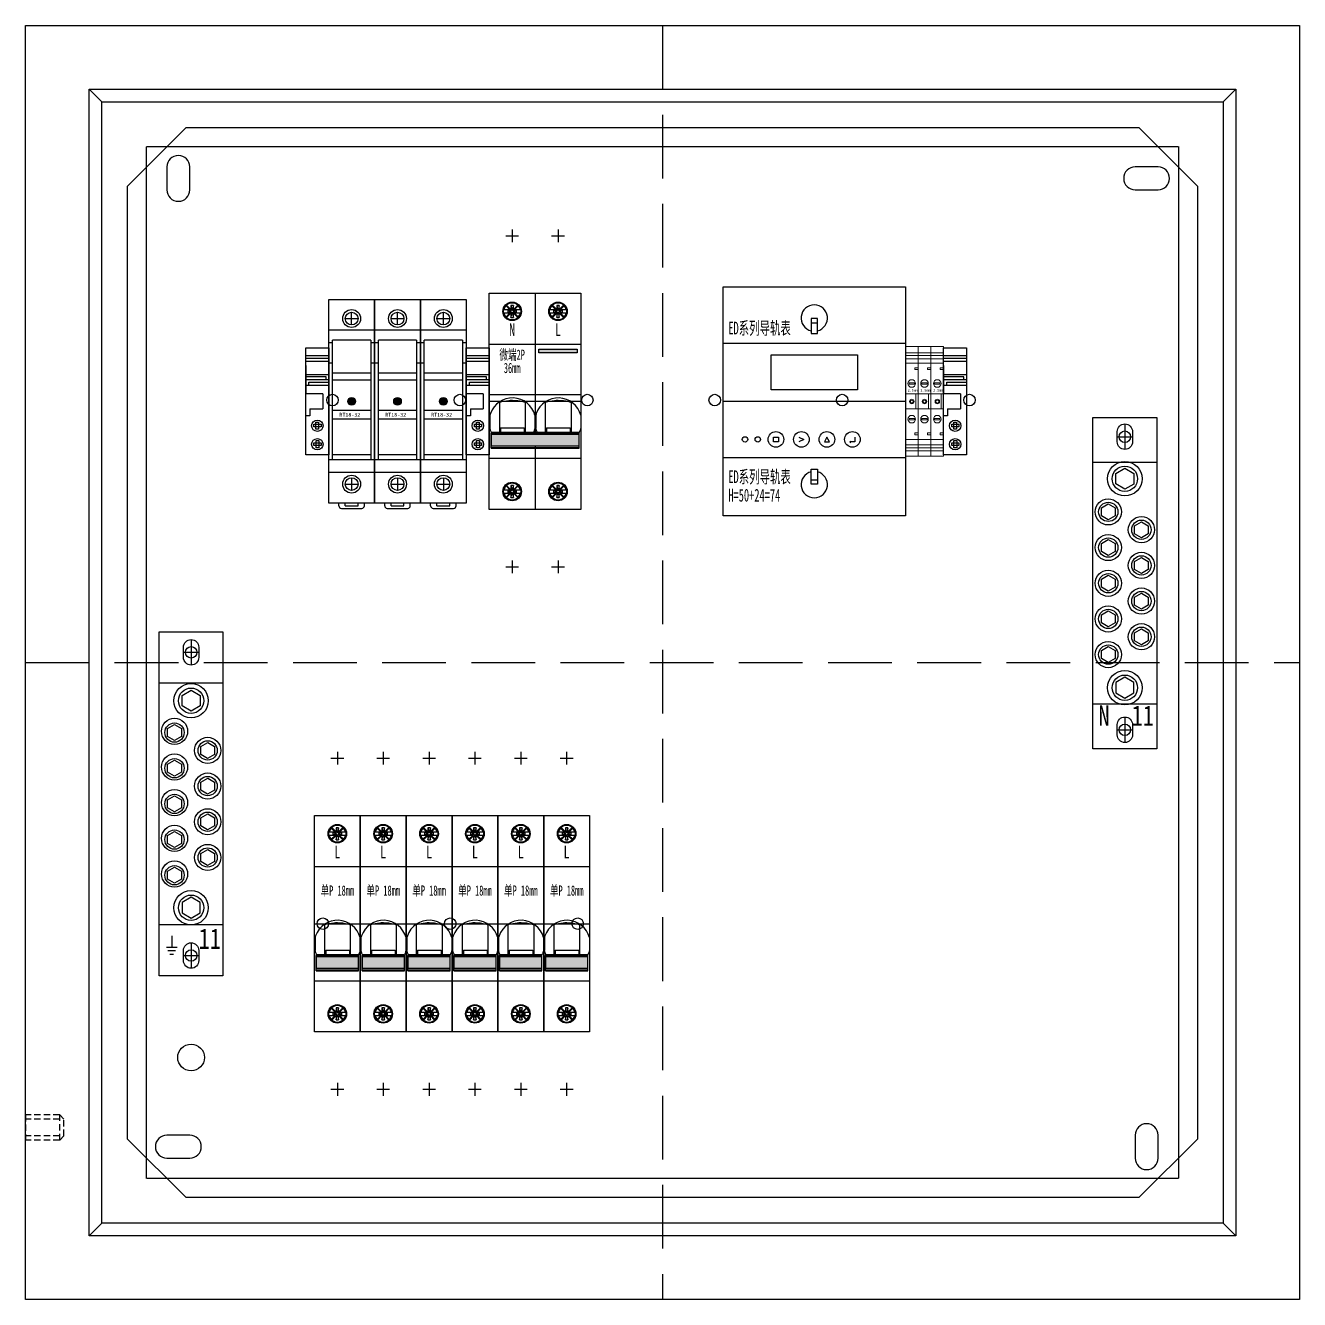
# Model space of a CAD drawing. Extents: x 1660965 to 1661465, y 413992 to 414492.
import ezdxf
from ezdxf.enums import TextEntityAlignment as Align

# ---------------------------------------------------------------- set-up
doc = ezdxf.new("R2010")
doc.units = 0
doc.header["$MEASUREMENT"] = 0
for name, pattern in [('DASH', [0.35, 0.25, -0.1]), ('HIDDEN', [0.375, 0.25, -0.125]), ('LYJS-XX', [0.35, 0.25, -0.1])]:
    doc.linetypes.add(name, pattern=pattern)
for name, color, linetype in [('LY-JS-BJ', 7, 'Continuous'), ('LY-JS-YQJ', 7, 'Continuous'), ('LY-SJ-YQJ', 7, 'Continuous'), ('布置图', 20, 'Continuous')]:
    doc.layers.add(name, color=color, linetype=linetype)
doc.layers.add('LY-二次控制图', color=7, linetype='Continuous', lineweight=18)
doc.styles.add('-宋体', font='', dxfattribs={"width": 0.65})
doc.styles.add('LY-SJ-元器件', font='', dxfattribs={"width": 0.6, "height": 4})
doc.styles.add('宋体', font='', dxfattribs={"width": 0.8, "height": 3.5})
doc.styles.get('-宋体').set_extended_font_data('NSimSun')
doc.styles.get('LY-SJ-元器件').set_extended_font_data('SimSun')
doc.styles.get('宋体').set_extended_font_data('SimSun')

# ---------------------------------------------------------------- blocks, each defined once
blk = doc.blocks.new('微端2P-36mm-2022.1')
at = {"layer": 'LY-SJ-YQJ'}
h = blk.add_hatch(color=3, dxfattribs=at)
h.dxf.hatch_style = 1
h.paths.add_polyline_path([(34.5, 19), (34.5, 20.5), (19.5, 20.5), (19.5, 19)])
h = blk.add_hatch(color=0, dxfattribs=at)
h.dxf.hatch_style = 1
h.paths.add_polyline_path([(0.7, -12.97), (0.7, -17.47), (35.3, -17.47), (35.3, -12.97)])
at = {"color": 0, "linetype": 'Continuous', "lineweight": 25}
for p, q in [((7.95, 35.91), (5.59, 35.91)), ((6.7, 37.82), (6.49, 37.61)), ((6.49, 37.61), (6.6, 37.5)), ((6.6, 37.5), (8.15, 35.95)), ((6.81, 37.71), (6.7, 37.82)), ((8.39, 36.13), (6.81, 37.71)), ((7.25, 35.91), (7.25, 34.71)), ((7.25, 35.91), (8, 35.46)), ((7.25, 34.71), (8, 35.16)), ((8, 35.46), (8, 35.16)), ((8.25, 35.46), (8, 35.46)), ((8, 35.16), (8.25, 35.16)), ((8.5, 37.66), (8.85, 36.31)), ((8.5, 37.66), (8.5, 36.46)), ((9.5, 37.66), (8.5, 37.66)), ((8.5, 36.46), (8.85, 35.96)), ((9.15, 36.31), (8.85, 36.31)), ((8.85, 36.31), (8.85, 35.96)), ((9.5, 37.66), (9.15, 36.31)), ((9.5, 36.46), (9.15, 35.96)), ((9.15, 35.96), (9.15, 36.31)), ((9.5, 36.46), (9.5, 37.66)), ((11.19, 37.71), (9.61, 36.13)), ((10, 35.46), (9.75, 35.46)), ((9.75, 35.16), (10, 35.16)), ((9.85, 35.95), (11.4, 37.5)), ((10.75, 35.91), (10, 35.46)), ((10, 35.16), (10, 35.46)), ((10.75, 34.71), (10, 35.16)), ((12.42, 35.91), (10.05, 35.91)), ((10.75, 34.71), (10.75, 35.91)), ((11.3, 37.82), (11.19, 37.71)), ((11.51, 37.61), (11.3, 37.82)), ((11.4, 37.5), (11.51, 37.61)), ((25.95, 35.91), (23.59, 35.91)), ((24.7, 37.82), (24.49, 37.61)), ((24.49, 37.61), (24.6, 37.5)), ((24.6, 37.5), (26.15, 35.95)), ((24.81, 37.71), (24.7, 37.82)), ((26.39, 36.13), (24.81, 37.71)), ((25.25, 35.91), (25.25, 34.71)), ((25.25, 35.91), (26, 35.46)), ((25.25, 34.71), (26, 35.16)), ((26, 35.46), (26, 35.16)), ((26.25, 35.46), (26, 35.46)), ((26, 35.16), (26.25, 35.16)), ((26.5, 37.66), (26.85, 36.31)), ((26.5, 37.66), (26.5, 36.46)), ((27.5, 37.66), (26.5, 37.66)), ((26.5, 36.46), (26.85, 35.96)), ((27.15, 36.31), (26.85, 36.31)), ((26.85, 36.31), (26.85, 35.96)), ((27.5, 37.66), (27.15, 36.31)), ((27.5, 36.46), (27.15, 35.96)), ((27.15, 35.96), (27.15, 36.31)), ((27.5, 36.46), (27.5, 37.66)), ((29.19, 37.71), (27.61, 36.13)), ((28, 35.46), (27.75, 35.46)), ((27.75, 35.16), (28, 35.16)), ((27.85, 35.95), (29.4, 37.5)), ((28.75, 35.91), (28, 35.46)), ((28, 35.16), (28, 35.46)), ((28.75, 34.71), (28, 35.16)), ((30.42, 35.91), (28.05, 35.91)), ((28.75, 34.71), (28.75, 35.91)), ((29.3, 37.82), (29.19, 37.71)), ((29.51, 37.61), (29.3, 37.82)), ((29.4, 37.5), (29.51, 37.61)), ((5.58, 34.71), (7.95, 34.71)), ((6.6, 33.12), (6.49, 33.01)), ((6.49, 33.01), (6.7, 32.8)), ((8.15, 34.67), (6.6, 33.12)), ((6.7, 32.8), (6.81, 32.91)), ((6.81, 32.91), (8.39, 34.49)), ((8.5, 34.16), (8.85, 34.65)), ((8.5, 32.96), (8.85, 34.31)), ((8.5, 34.16), (8.5, 32.96)), ((8.5, 32.96), (9.5, 32.96)), ((8.85, 34.65), (8.85, 34.31)), ((8.85, 34.31), (9.15, 34.31)), ((9, 31.81), (9, 32.06)), ((9.15, 34.31), (9.15, 34.66)), ((9.5, 34.16), (9.15, 34.66)), ((9.15, 34.31), (9.5, 32.96)), ((9.5, 32.96), (9.5, 34.16)), ((9.61, 34.49), (11.19, 32.91)), ((11.4, 33.12), (9.85, 34.67)), ((10.05, 34.71), (12.41, 34.71)), ((11.19, 32.91), (11.3, 32.8)), ((11.3, 32.8), (11.51, 33.01)), ((11.51, 33.01), (11.4, 33.12)), ((23.58, 34.71), (25.95, 34.71)), ((24.6, 33.12), (24.49, 33.01)), ((24.49, 33.01), (24.7, 32.8)), ((26.15, 34.67), (24.6, 33.12)), ((24.7, 32.8), (24.81, 32.91)), ((24.81, 32.91), (26.39, 34.49)), ((26.5, 34.16), (26.85, 34.65)), ((26.5, 32.96), (26.85, 34.31)), ((26.5, 34.16), (26.5, 32.96)), ((26.5, 32.96), (27.5, 32.96)), ((26.85, 34.65), (26.85, 34.31)), ((26.85, 34.31), (27.15, 34.31)), ((27, 31.81), (27, 32.06)), ((27.15, 34.31), (27.15, 34.66)), ((27.5, 34.16), (27.15, 34.66)), ((27.15, 34.31), (27.5, 32.96)), ((27.5, 32.96), (27.5, 34.16)), ((27.61, 34.49), (29.19, 32.91)), ((29.4, 33.12), (27.85, 34.67)), ((28.05, 34.71), (30.41, 34.71)), ((29.19, 32.91), (29.3, 32.8)), ((29.3, 32.8), (29.51, 33.01)), ((29.51, 33.01), (29.4, 33.12)), ((7.95, -34.8), (5.59, -34.8)), ((6.7, -32.89), (6.49, -33.1)), ((6.49, -33.1), (6.6, -33.21)), ((6.6, -33.21), (8.15, -34.76)), ((6.81, -33), (6.7, -32.89)), ((8.39, -34.58), (6.81, -33)), ((7.25, -34.8), (7.25, -36)), ((7.25, -34.8), (8, -35.25)), ((8.5, -33.05), (8.85, -34.4)), ((8.5, -33.05), (8.5, -34.25)), ((9.5, -33.05), (8.5, -33.05)), ((8.5, -34.25), (8.85, -34.75)), ((9.15, -34.4), (8.85, -34.4)), ((8.85, -34.4), (8.85, -34.75)), ((9.5, -33.05), (9.15, -34.4)), ((9.5, -34.25), (9.15, -34.75)), ((9.15, -34.75), (9.15, -34.4)), ((9.5, -34.25), (9.5, -33.05)), ((11.19, -33), (9.61, -34.58)), ((9.85, -34.76), (11.4, -33.21)), ((10.75, -34.8), (10, -35.25)), ((12.42, -34.8), (10.05, -34.8)), ((10.75, -36), (10.75, -34.8)), ((11.3, -32.89), (11.19, -33)), ((11.51, -33.1), (11.3, -32.89)), ((11.4, -33.21), (11.51, -33.1)), ((25.95, -34.8), (23.59, -34.8)), ((24.7, -32.89), (24.49, -33.1)), ((24.49, -33.1), (24.6, -33.21)), ((24.6, -33.21), (26.15, -34.76)), ((24.81, -33), (24.7, -32.89)), ((26.39, -34.58), (24.81, -33)), ((25.25, -34.8), (25.25, -36)), ((25.25, -34.8), (26, -35.25)), ((26.5, -33.05), (26.85, -34.4)), ((26.5, -33.05), (26.5, -34.25)), ((27.5, -33.05), (26.5, -33.05)), ((26.5, -34.25), (26.85, -34.75)), ((27.15, -34.4), (26.85, -34.4)), ((26.85, -34.4), (26.85, -34.75)), ((27.5, -33.05), (27.15, -34.4)), ((27.5, -34.25), (27.15, -34.75)), ((27.15, -34.75), (27.15, -34.4)), ((27.5, -34.25), (27.5, -33.05)), ((29.19, -33), (27.61, -34.58)), ((27.85, -34.76), (29.4, -33.21)), ((28.75, -34.8), (28, -35.25)), ((30.42, -34.8), (28.05, -34.8)), ((28.75, -36), (28.75, -34.8)), ((29.3, -32.89), (29.19, -33)), ((29.51, -33.1), (29.3, -32.89)), ((29.4, -33.21), (29.51, -33.1)), ((5.58, -36), (7.95, -36)), ((6.6, -37.59), (6.49, -37.7)), ((6.49, -37.7), (6.7, -37.91)), ((8.15, -36.04), (6.6, -37.59)), ((6.7, -37.91), (6.81, -37.8)), ((6.81, -37.8), (8.39, -36.22)), ((7.25, -36), (8, -35.55)), ((8, -35.25), (8, -35.55)), ((8.25, -35.25), (8, -35.25)), ((8, -35.55), (8.25, -35.55)), ((8.5, -36.55), (8.85, -36.05)), ((8.5, -37.75), (8.85, -36.4)), ((8.5, -36.55), (8.5, -37.75)), ((8.5, -37.75), (9.5, -37.75)), ((8.85, -36.05), (8.85, -36.4)), ((8.85, -36.4), (9.15, -36.4)), ((9, -38.9), (9, -38.65)), ((9.15, -36.4), (9.15, -36.05)), ((9.5, -36.55), (9.15, -36.05)), ((9.15, -36.4), (9.5, -37.75)), ((9.5, -37.75), (9.5, -36.55)), ((9.61, -36.22), (11.19, -37.8)), ((10, -35.25), (9.75, -35.25)), ((9.75, -35.55), (10, -35.55)), ((11.4, -37.59), (9.85, -36.04)), ((10, -35.55), (10, -35.25)), ((10.75, -36), (10, -35.55)), ((10.05, -36), (12.41, -36)), ((11.19, -37.8), (11.3, -37.91)), ((11.3, -37.91), (11.51, -37.7)), ((11.51, -37.7), (11.4, -37.59)), ((23.58, -36), (25.95, -36)), ((24.6, -37.59), (24.49, -37.7)), ((24.49, -37.7), (24.7, -37.91)), ((26.15, -36.04), (24.6, -37.59)), ((24.7, -37.91), (24.81, -37.8)), ((24.81, -37.8), (26.39, -36.22)), ((25.25, -36), (26, -35.55)), ((26, -35.25), (26, -35.55)), ((26.25, -35.25), (26, -35.25)), ((26, -35.55), (26.25, -35.55)), ((26.5, -36.55), (26.85, -36.05)), ((26.5, -37.75), (26.85, -36.4)), ((26.5, -36.55), (26.5, -37.75)), ((26.5, -37.75), (27.5, -37.75)), ((26.85, -36.05), (26.85, -36.4)), ((26.85, -36.4), (27.15, -36.4)), ((27, -38.9), (27, -38.65)), ((27.15, -36.4), (27.15, -36.05)), ((27.5, -36.55), (27.15, -36.05)), ((27.15, -36.4), (27.5, -37.75)), ((27.5, -37.75), (27.5, -36.55)), ((27.61, -36.22), (29.19, -37.8)), ((28, -35.25), (27.75, -35.25)), ((27.75, -35.55), (28, -35.55)), ((29.4, -37.59), (27.85, -36.04)), ((28, -35.55), (28, -35.25)), ((28.75, -36), (28, -35.55)), ((28.05, -36), (30.41, -36)), ((29.19, -37.8), (29.3, -37.91)), ((29.3, -37.91), (29.51, -37.7)), ((29.51, -37.7), (29.4, -37.59))]:
    blk.add_line(p, q, dxfattribs=at)
for points in [[(8.85, 35.96, -0.008657), (8.83, 35.88, -0.023793), (8.8, 35.81, -0.091571), (8.7, 35.65, -0.078411), (8.54, 35.53, -0.073505), (8.41, 35.48, -0.017685), (8.36, 35.47, -0.010456), (8.3, 35.46, -0.005778), (8.25, 35.46)], [(8.25, 35.16, -0.00869), (8.33, 35.15, -0.023887), (8.41, 35.14, -0.086312), (8.57, 35.07, -0.089889), (8.74, 34.92, -0.067544), (8.8, 34.81, -0.017754), (8.82, 34.76, -0.010496), (8.84, 34.71, -0.005799), (8.85, 34.65)], [(9.75, 35.46, -0.008656), (9.67, 35.47, -0.023792), (9.59, 35.48, -0.085963), (9.43, 35.54, -0.089526), (9.26, 35.69, -0.067272), (9.2, 35.81, -0.017683), (9.18, 35.86, -0.010455), (9.16, 35.91, -0.005777), (9.15, 35.96)], [(9.15, 34.66, -0.008657), (9.17, 34.74, -0.023793), (9.2, 34.81, -0.091571), (9.3, 34.96, -0.078412), (9.46, 35.09, -0.073501), (9.59, 35.14, -0.017684), (9.64, 35.15, -0.010456), (9.7, 35.15, -0.005777), (9.75, 35.16)], [(26.85, 35.96, -0.008657), (26.83, 35.88, -0.023793), (26.8, 35.81, -0.091571), (26.7, 35.65, -0.078411), (26.54, 35.53, -0.073505), (26.41, 35.48, -0.017685), (26.36, 35.47, -0.010456), (26.3, 35.46, -0.005778), (26.25, 35.46)], [(26.25, 35.16, -0.00869), (26.33, 35.15, -0.023887), (26.41, 35.14, -0.086312), (26.57, 35.07, -0.089889), (26.74, 34.92, -0.067544), (26.8, 34.81, -0.017754), (26.82, 34.76, -0.010496), (26.84, 34.71, -0.005799), (26.85, 34.65)], [(27.75, 35.46, -0.008656), (27.67, 35.47, -0.023792), (27.59, 35.48, -0.085963), (27.43, 35.54, -0.089526), (27.26, 35.69, -0.067272), (27.2, 35.81, -0.017683), (27.18, 35.86, -0.010455), (27.16, 35.91, -0.005777), (27.15, 35.96)], [(27.15, 34.66, -0.008657), (27.17, 34.74, -0.023793), (27.2, 34.81, -0.091571), (27.3, 34.96, -0.078412), (27.46, 35.09, -0.073501), (27.59, 35.14, -0.017684), (27.64, 35.15, -0.010456), (27.7, 35.15, -0.005777), (27.75, 35.16)], [(8.85, -34.75, -0.008657), (8.83, -34.83, -0.023793), (8.8, -34.9, -0.091571), (8.7, -35.05, -0.078411), (8.54, -35.18, -0.073505), (8.41, -35.23, -0.017685), (8.36, -35.24, -0.010456), (8.3, -35.24, -0.005778), (8.25, -35.25)], [(9.75, -35.25, -0.008656), (9.67, -35.24, -0.023792), (9.59, -35.23, -0.085963), (9.43, -35.16, -0.089526), (9.26, -35.01, -0.067272), (9.2, -34.9, -0.017683), (9.18, -34.85, -0.010455), (9.16, -34.8, -0.005777), (9.15, -34.75)], [(26.85, -34.75, -0.008657), (26.83, -34.83, -0.023793), (26.8, -34.9, -0.091571), (26.7, -35.05, -0.078411), (26.54, -35.18, -0.073505), (26.41, -35.23, -0.017685), (26.36, -35.24, -0.010456), (26.3, -35.24, -0.005778), (26.25, -35.25)], [(27.75, -35.25, -0.008656), (27.67, -35.24, -0.023792), (27.59, -35.23, -0.085963), (27.43, -35.16, -0.089526), (27.26, -35.01, -0.067272), (27.2, -34.9, -0.017683), (27.18, -34.85, -0.010455), (27.16, -34.8, -0.005777), (27.15, -34.75)], [(8.25, -35.55, -0.00869), (8.33, -35.56, -0.023887), (8.41, -35.57, -0.086312), (8.57, -35.63, -0.089889), (8.74, -35.79, -0.067544), (8.8, -35.9, -0.017754), (8.82, -35.95, -0.010496), (8.84, -36, -0.005799), (8.85, -36.05)], [(9.15, -36.05, -0.008657), (9.17, -35.97, -0.023793), (9.2, -35.9, -0.091571), (9.3, -35.74, -0.078412), (9.46, -35.62, -0.073501), (9.59, -35.57, -0.017684), (9.64, -35.56, -0.010456), (9.7, -35.55, -0.005777), (9.75, -35.55)], [(26.25, -35.55, -0.00869), (26.33, -35.56, -0.023887), (26.41, -35.57, -0.086312), (26.57, -35.63, -0.089889), (26.74, -35.79, -0.067544), (26.8, -35.9, -0.017754), (26.82, -35.95, -0.010496), (26.84, -36, -0.005799), (26.85, -36.05)], [(27.15, -36.05, -0.008657), (27.17, -35.97, -0.023793), (27.2, -35.9, -0.091571), (27.3, -35.74, -0.078412), (27.46, -35.62, -0.073501), (27.59, -35.57, -0.017684), (27.64, -35.56, -0.010456), (27.7, -35.55, -0.005777), (27.75, -35.55)]]:
    blk.add_lwpolyline(points, format="xyb", dxfattribs=at)
at = {"color": 0}
for centre, radius in [((9, 35.31), 3.64), ((9, 35.31), 3.39), ((27, 35.31), 3.64), ((27, 35.31), 3.39), ((9, -35.4), 3.64), ((9, -35.4), 3.39), ((27, -35.4), 3.64), ((27, -35.4), 3.39)]:
    blk.add_circle(centre, radius, dxfattribs=at)
at = {"color": 0, "linetype": 'Continuous', "lineweight": 25}
for centre in [(9, 35.31), (27, 35.31), (9, -35.4), (27, -35.4)]:
    blk.add_circle(centre, 3.5, dxfattribs=at)
for centre, radius, start, end in [((9, 35.31), 3.25, 137.6454, 169.3613), ((9, 35.31), 3.25, 47.6454, 132.3546), ((7.95, 36.46), 0.552, 270, 360), ((10.05, 36.46), 0.552, 180, 270), ((9, 35.31), 3.25, 10.6387, 42.3546), ((27, 35.31), 3.25, 137.6454, 169.3613), ((27, 35.31), 3.25, 47.6454, 132.3546), ((25.95, 36.46), 0.552, 270, 360), ((28.05, 36.46), 0.552, 180, 270), ((27, 35.31), 3.25, 10.6387, 42.3546), ((9, 35.31), 3.25, 190.6387, 222.3546), ((9, 35.31), 3.25, 227.6454, 312.3546), ((7.95, 34.16), 0.552, 0, 90), ((10.05, 34.16), 0.552, 90, 180), ((9, 35.31), 3.25, 317.6454, 349.3613), ((27, 35.31), 3.25, 190.6387, 222.3546), ((27, 35.31), 3.25, 227.6454, 312.3546), ((25.95, 34.16), 0.552, 0, 90), ((28.05, 34.16), 0.552, 90, 180), ((27, 35.31), 3.25, 317.6454, 349.3613), ((9, -35.4), 3.25, 137.6454, 169.3613), ((9, -35.4), 3.25, 47.6454, 132.3546), ((7.95, -34.25), 0.552, 270, 360), ((10.05, -34.25), 0.552, 180, 270), ((9, -35.4), 3.25, 10.6387, 42.3546), ((27, -35.4), 3.25, 137.6454, 169.3613), ((27, -35.4), 3.25, 47.6454, 132.3546), ((25.95, -34.25), 0.552, 270, 360), ((28.05, -34.25), 0.552, 180, 270), ((27, -35.4), 3.25, 10.6387, 42.3546), ((9, -35.4), 3.25, 190.6387, 222.3546), ((9, -35.4), 3.25, 227.6454, 312.3546), ((7.95, -36.55), 0.552, 0, 90), ((10.05, -36.55), 0.552, 90, 180), ((9, -35.4), 3.25, 317.6454, 349.3613), ((27, -35.4), 3.25, 190.6387, 222.3546), ((27, -35.4), 3.25, 227.6454, 312.3546), ((25.95, -36.55), 0.552, 0, 90), ((28.05, -36.55), 0.552, 90, 180), ((27, -35.4), 3.25, 317.6454, 349.3613)]:
    blk.add_arc(centre, radius, start, end, dxfattribs=at)
at = {"layer": 'LY-SJ-YQJ', "color": 1}
for p, q in [((9, 67.5), (9, 62.5)), ((27, 67.5), (27, 62.5)), ((6.5, 65), (11.5, 65)), ((24.5, 65), (29.5, 65)), ((0, 0), (36, 0)), ((6.5, -65), (11.5, -65)), ((9, -62.5), (9, -67.5)), ((24.5, -65), (29.5, -65)), ((27, -62.5), (27, -67.5))]:
    blk.add_line(p, q, dxfattribs=at)
at = {"layer": 'LY-SJ-YQJ', "color": 0}
for p, q in [((0, 42.5), (36, 42.5)), ((0, -42.5), (0, 42.5)), ((18, 42.5), (18, -12.22)), ((36, 42.5), (36, -42.5)), ((18, -17.47), (18, -42.5)), ((36, -22.5), (0, -22.5)), ((36, -42.5), (0, -42.5))]:
    blk.add_line(p, q, dxfattribs=at)
at = {"layer": 'LY-SJ-YQJ', "color": 7, "linetype": 'Continuous', "lineweight": 25}
for p, q in [((4.1, -12.22), (4.1, -0.35)), ((14.1, -0.35), (14.1, -12.22)), ((22.1, -12.22), (22.1, -0.35)), ((32.1, -0.35), (32.1, -12.22)), ((0.25, -5.47), (0.25, -10.49)), ((17.95, -5.47), (17.95, -10.49)), ((18.25, -5.47), (18.25, -10.49)), ((35.95, -5.47), (35.95, -10.49)), ((0.7, -12.22), (0.7, -12.44)), ((35.3, -12.22), (0.7, -12.22)), ((35.3, -12.44), (0.7, -12.44)), ((0.7, -18.44), (0.7, -12.44)), ((35.3, -12.97), (0.7, -12.97)), ((0.7, -12.97), (0.7, -17.47)), ((4.45, -10.38), (13.75, -10.38)), ((4.45, -10.38), (4.45, -12.22)), ((13.75, -10.38), (13.75, -12.22)), ((22.45, -10.38), (31.75, -10.38)), ((22.45, -10.38), (22.45, -12.22)), ((31.75, -10.38), (31.75, -12.22)), ((35.3, -12.44), (35.3, -12.22)), ((35.3, -18.44), (35.3, -12.44)), ((35.3, -17.47), (35.3, -12.97)), ((0.7, -17.47), (35.3, -17.47)), ((0.7, -18.13), (35.3, -18.13)), ((0.7, -18.44), (35.3, -18.44))]:
    blk.add_line(p, q, dxfattribs=at)
at = {"layer": 'LY-SJ-YQJ', "color": 0}
blk.add_lwpolyline([(0, 22.5), (36, 22.5)], dxfattribs=at)
blk.add_lwpolyline([(0, 22.5), (36, 22.5), (36, 2.5), (0, 2.5)], close=True, dxfattribs=at)
at = {"layer": 'LY-SJ-YQJ', "color": 3}
blk.add_lwpolyline([(19.5, 20.5), (34.5, 20.5), (34.5, 19), (19.5, 19)], close=True, dxfattribs=at)
at = {"layer": 'LY-SJ-YQJ', "color": 7, "linetype": 'Continuous', "lineweight": 25}
for points in [[(17.95, -5.47, 0.325898), (9.48, 1.36, 0.327549), (0.48, -4.75, 0.019903), (0.25, -5.47)], [(4.1, -0.35, -0.057791), (7.63, 0.35, -0.021426), (9.1, 0.42)], [(9.1, 0.42, -0.062866), (13.22, -0.09, -0.011925), (13.81, -0.26, -0.00278), (14.1, -0.35)], [(35.95, -5.47, 0.325898), (27.48, 1.36, 0.327549), (18.48, -4.75, 0.019903), (18.25, -5.47)], [(22.1, -0.35, -0.057791), (25.63, 0.35, -0.021426), (27.1, 0.42)], [(27.1, 0.42, -0.062866), (31.22, -0.09, -0.011925), (31.81, -0.26, -0.00278), (32.1, -0.35)], [(0.95, -12.22, -0.004985), (0.8, -11.97, -0.030991), (0.56, -11.44, -0.01067), (0.46, -11.16, -0.005787), (0.39, -10.94, -0.003458), (0.32, -10.72, -0.001919), (0.25, -10.49)], [(17.95, -10.49, -0.002854), (17.85, -10.83, -0.004585), (17.78, -11.05, -0.019111), (17.6, -11.55, -0.037551), (17.32, -12.12, -0.002555), (17.26, -12.22)], [(18.95, -12.22, -0.004985), (18.8, -11.97, -0.030991), (18.56, -11.44, -0.01067), (18.46, -11.16, -0.005787), (18.39, -10.94, -0.003458), (18.32, -10.72, -0.001919), (18.25, -10.49)], [(35.95, -10.49, -0.002854), (35.85, -10.83, -0.004585), (35.78, -11.05, -0.019111), (35.6, -11.55, -0.037551), (35.32, -12.12, -0.002555), (35.26, -12.22)]]:
    blk.add_lwpolyline(points, format="xyb", dxfattribs=at)
at = {"style": 'LY-SJ-元器件', "width": 0.7}
for s, p in [('N', (9, 28.16)), ('L', (27, 28.16))]:
    blk.add_text(s, height=5, dxfattribs=at).set_placement(p, align=Align.MIDDLE)
at = {"color": 1, "style": 'LY-SJ-元器件', "width": 0.6}
for s, p in [('微端2P', (9, 18.37)), ('36mm', (9, 13.08))]:
    blk.add_text(s, height=4, dxfattribs=at).set_placement(p, align=Align.MIDDLE)
blk = doc.blocks.new('A$C7F2E4CF4')
at = {"layer": 'LY-JS-YQJ', "color": 1, "linetype": 'DASH'}
for p, q in [((0, 5), (0, -5)), ((-3, 0), (3, 0))]:
    blk.add_line(p, q, dxfattribs=at)
at = {"layer": 'LY-JS-YQJ', "color": 0, "linetype": 'ByBlock'}
blk.add_lwpolyline([(0, 5), (0, 5, -0.414214), (3, 2), (3, -2, -0.414214), (0, -5), (0, -5, -0.414214), (-3, -2), (-3, 2, -0.414214)], format="xyb", close=True, dxfattribs=at)
blk = doc.blocks.new('11位零排2021')
at = {"layer": 'LY-JS-YQJ', "color": 2, "linetype": 'ByBlock'}
blk.add_lwpolyline([(25, 130), (25, 0), (0, 0), (0, 130)], close=True, dxfattribs=at)
for points in [[(0, 112.5), (25, 112.5)], [(25, 17.5), (0, 17.5)]]:
    blk.add_lwpolyline(points, dxfattribs=at)
at = {"layer": 'LY-JS-YQJ', "color": 3}
for points in [[(12.49, 101.91), (8.94, 103.97), (8.96, 108.07), (12.51, 110.1), (16.06, 108.04), (16.04, 103.94)], [(5.99, 89.88), (3.29, 91.45), (3.3, 94.57), (6.01, 96.12), (8.71, 94.55), (8.7, 91.43)], [(18.99, 82.88), (16.29, 84.45), (16.3, 87.57), (19.01, 89.12), (21.71, 87.55), (21.7, 84.43)], [(5.99, 75.88), (3.29, 77.45), (3.3, 80.57), (6.01, 82.12), (8.71, 80.55), (8.7, 77.43)], [(18.99, 68.88), (16.29, 70.45), (16.3, 73.57), (19.01, 75.12), (21.71, 73.55), (21.7, 70.43)], [(5.99, 61.88), (3.29, 63.45), (3.3, 66.57), (6.01, 68.12), (8.71, 66.55), (8.7, 63.43)], [(18.99, 54.88), (16.29, 56.45), (16.3, 59.57), (19.01, 61.12), (21.71, 59.55), (21.7, 56.43)], [(5.99, 47.88), (3.29, 49.45), (3.3, 52.57), (6.01, 54.12), (8.71, 52.55), (8.7, 49.43)], [(18.99, 40.88), (16.29, 42.45), (16.3, 45.57), (19.01, 47.12), (21.71, 45.55), (21.7, 42.43)], [(5.99, 33.88), (3.29, 35.45), (3.3, 38.57), (6.01, 40.12), (8.71, 38.55), (8.7, 35.43)], [(12.49, 28.09), (8.94, 26.03), (8.96, 21.93), (12.51, 19.9), (16.06, 21.96), (16.04, 26.06)]]:
    blk.add_lwpolyline(points, close=True, dxfattribs=at)
for centre, radius in [((12.5, 106.01), 6.76), ((12.5, 106.01), 4.97), ((6, 93), 5.14), ((6, 93), 3.78), ((19, 86), 5.14), ((19, 86), 3.78), ((6, 79), 5.14), ((6, 79), 3.78), ((19, 72), 5.14), ((19, 72), 3.78), ((6, 65), 5.14), ((6, 65), 3.78), ((19, 58), 5.14), ((19, 58), 3.78), ((6, 51), 5.14), ((6, 51), 3.78), ((19, 44), 5.14), ((19, 44), 3.78), ((6, 37), 5.14), ((6, 37), 3.78), ((12.5, 23.99), 4.97)]:
    blk.add_circle(centre, radius, dxfattribs=at)
at = {"layer": 'LY-JS-YQJ'}
blk.add_circle((12.5, 23.99), 6.76, dxfattribs=at)
at = {"layer": 'LY-JS-YQJ', "color": 0}
for p in [(12.5, 122.5), (12.5, 7.5)]:
    blk.add_blockref('A$C7F2E4CF4', p, dxfattribs=at)
at = {"layer": 'LY-JS-YQJ', "color": 1, "style": '-宋体', "width": 0.8}
blk.add_text('N', height=8, dxfattribs=at).set_placement((2.16, 9.05))
at = {"layer": 'LY-JS-YQJ', "color": 4, "style": '-宋体', "width": 0.8}
blk.add_text('11', height=8, dxfattribs=at).set_placement((15.18, 9.05))
blk = doc.blocks.new('11位地排2021')
at = {"layer": 'LY-JS-YQJ', "color": 1, "linetype": 'ByBlock'}
for p, q in [((4.95, 15.76), (4.95, 11.28)), ((2.87, 11.28), (7.03, 11.28)), ((3.41, 9.93), (6.43, 9.93)), ((4.14, 8.58), (5.65, 8.58))]:
    blk.add_line(p, q, dxfattribs=at)
at = {"layer": 'LY-JS-YQJ', "color": 2, "linetype": 'ByBlock'}
blk.add_lwpolyline([(25, 135), (25, 0), (0, 0), (0, 135)], close=True, dxfattribs=at)
for points in [[(0, 115), (25, 115)], [(25, 20), (0, 20)]]:
    blk.add_lwpolyline(points, dxfattribs=at)
at = {"layer": 'LY-JS-YQJ', "color": 3}
for points in [[(12.49, 103.91), (8.94, 105.97), (8.96, 110.07), (12.51, 112.1), (16.06, 110.04), (16.04, 105.94)], [(5.99, 92.38), (3.29, 93.95), (3.3, 97.07), (6.01, 98.62), (8.71, 97.05), (8.7, 93.93)], [(18.99, 85.38), (16.29, 86.95), (16.3, 90.07), (19.01, 91.62), (21.71, 90.05), (21.7, 86.93)], [(5.99, 78.38), (3.29, 79.95), (3.3, 83.07), (6.01, 84.62), (8.71, 83.05), (8.7, 79.93)], [(18.99, 71.38), (16.29, 72.95), (16.3, 76.07), (19.01, 77.62), (21.71, 76.05), (21.7, 72.93)], [(5.99, 64.38), (3.29, 65.95), (3.3, 69.07), (6.01, 70.62), (8.71, 69.05), (8.7, 65.93)], [(18.99, 57.38), (16.29, 58.95), (16.3, 62.07), (19.01, 63.62), (21.71, 62.05), (21.7, 58.93)], [(5.99, 50.38), (3.29, 51.95), (3.3, 55.07), (6.01, 56.62), (8.71, 55.05), (8.7, 51.93)], [(18.99, 43.38), (16.29, 44.95), (16.3, 48.07), (19.01, 49.62), (21.71, 48.05), (21.7, 44.93)], [(5.99, 36.38), (3.29, 37.95), (3.3, 41.07), (6.01, 42.62), (8.71, 41.05), (8.7, 37.93)], [(12.49, 30.86), (8.94, 28.8), (8.96, 24.7), (12.51, 22.66), (16.06, 24.72), (16.04, 28.82)]]:
    blk.add_lwpolyline(points, close=True, dxfattribs=at)
for centre, radius in [((12.5, 108.01), 6.76), ((12.5, 108.01), 4.97), ((6, 96), 5.14), ((6, 95.5), 3.78), ((19, 88.5), 5.14), ((19, 88.5), 3.78), ((6, 82), 5.14), ((6, 81.5), 3.78), ((19, 74.5), 5.14), ((19, 74.5), 3.78), ((6, 68), 5.14), ((6, 67.5), 3.78), ((19, 60.5), 5.14), ((19, 60.5), 3.78), ((6, 54), 5.14), ((6, 53.5), 3.78), ((19, 46.5), 5.14), ((19, 46.5), 3.78), ((6, 40), 5.14), ((6, 39.5), 3.78), ((12.5, 26.76), 6.76), ((12.5, 26.76), 4.97)]:
    blk.add_circle(centre, radius, dxfattribs=at)
at = {"layer": 'LY-JS-YQJ', "color": 0}
for p in [(12.5, 127), (12.5, 8)]:
    blk.add_blockref('A$C7F2E4CF4', p, dxfattribs=at)
at = {"layer": 'LY-JS-YQJ', "color": 4, "style": '-宋体', "width": 0.8}
blk.add_text('11', height=8, dxfattribs=at).set_placement((15.47, 10.63))
blk = doc.blocks.new('微端1P-18mm-2022.1')
h = blk.add_hatch(color=0)
h.dxf.hatch_style = 1
h.paths.add_polyline_path([(17.3, -17.47), (17.3, -12.97), (0.7, -12.97), (0.7, -17.47)])
at = {"color": 1}
for p, q in [((9, 67.5), (9, 62.5)), ((6.5, 65), (11.5, 65)), ((0, 0), (18, 0)), ((6.5, -65), (11.5, -65)), ((9, -62.5), (9, -67.5))]:
    blk.add_line(p, q, dxfattribs=at)
at = {"color": 0}
for p, q in [((0, -42.5), (0, 42.5)), ((0, 42.5), (18, 42.5)), ((18, 42.5), (18, -42.5)), ((0, 22.5), (18, 22.5)), ((18, -22.5), (0, -22.5)), ((18, -42.5), (0, -42.5))]:
    blk.add_line(p, q, dxfattribs=at)
at = {"color": 0, "linetype": 'Continuous', "lineweight": 25}
for p, q in [((7.95, 35.91), (5.59, 35.91)), ((6.7, 37.82), (6.49, 37.61)), ((6.49, 37.61), (6.6, 37.5)), ((6.6, 37.5), (8.15, 35.95)), ((6.81, 37.71), (6.7, 37.82)), ((8.39, 36.13), (6.81, 37.71)), ((7.25, 35.91), (7.25, 34.71)), ((7.25, 35.91), (8, 35.46)), ((7.25, 34.71), (8, 35.16)), ((8, 35.46), (8, 35.16)), ((8.25, 35.46), (8, 35.46)), ((8, 35.16), (8.25, 35.16)), ((8.5, 37.66), (8.85, 36.31)), ((8.5, 37.66), (8.5, 36.46)), ((9.5, 37.66), (8.5, 37.66)), ((8.5, 36.46), (8.85, 35.96)), ((9.15, 36.31), (8.85, 36.31)), ((8.85, 36.31), (8.85, 35.96)), ((9.5, 37.66), (9.15, 36.31)), ((9.5, 36.46), (9.15, 35.96)), ((9.15, 35.96), (9.15, 36.31)), ((9.5, 36.46), (9.5, 37.66)), ((11.19, 37.71), (9.61, 36.13)), ((10, 35.46), (9.75, 35.46)), ((9.75, 35.16), (10, 35.16)), ((9.85, 35.95), (11.4, 37.5)), ((10.75, 35.91), (10, 35.46)), ((10, 35.16), (10, 35.46)), ((10.75, 34.71), (10, 35.16)), ((12.42, 35.91), (10.05, 35.91)), ((10.75, 34.71), (10.75, 35.91)), ((11.3, 37.82), (11.19, 37.71)), ((11.51, 37.61), (11.3, 37.82)), ((11.4, 37.5), (11.51, 37.61)), ((5.58, 34.71), (7.95, 34.71)), ((6.6, 33.12), (6.49, 33.01)), ((6.49, 33.01), (6.7, 32.8)), ((8.15, 34.67), (6.6, 33.12)), ((6.7, 32.8), (6.81, 32.91)), ((6.81, 32.91), (8.39, 34.49)), ((8.5, 34.16), (8.85, 34.65)), ((8.5, 32.96), (8.85, 34.31)), ((8.5, 34.16), (8.5, 32.96)), ((8.5, 32.96), (9.5, 32.96)), ((8.85, 34.65), (8.85, 34.31)), ((8.85, 34.31), (9.15, 34.31)), ((9, 31.81), (9, 32.06)), ((9.15, 34.31), (9.15, 34.66)), ((9.5, 34.16), (9.15, 34.66)), ((9.15, 34.31), (9.5, 32.96)), ((9.5, 32.96), (9.5, 34.16)), ((9.61, 34.49), (11.19, 32.91)), ((11.4, 33.12), (9.85, 34.67)), ((10.05, 34.71), (12.41, 34.71)), ((11.19, 32.91), (11.3, 32.8)), ((11.3, 32.8), (11.51, 33.01)), ((11.51, 33.01), (11.4, 33.12)), ((4.1, -12.22), (4.1, -0.35)), ((14.1, -0.35), (14.1, -12.22)), ((0.25, -5.47), (0.25, -10.49)), ((17.95, -5.47), (17.95, -10.49)), ((0.7, -12.22), (0.7, -12.44)), ((17.3, -12.22), (0.7, -12.22)), ((17.3, -12.44), (0.7, -12.44)), ((0.7, -18.44), (0.7, -12.44)), ((17.3, -12.97), (0.7, -12.97)), ((0.7, -12.97), (0.7, -17.47)), ((4.45, -10.38), (13.75, -10.38)), ((4.45, -10.38), (4.45, -12.22)), ((13.75, -10.38), (13.75, -12.22)), ((17.3, -12.44), (17.3, -12.22)), ((17.3, -18.44), (17.3, -12.44)), ((17.3, -17.47), (17.3, -12.97)), ((0.7, -17.47), (17.3, -17.47)), ((0.7, -18.13), (17.3, -18.13)), ((0.7, -18.44), (17.3, -18.44)), ((7.95, -34.8), (5.59, -34.8)), ((6.7, -32.89), (6.49, -33.1)), ((6.49, -33.1), (6.6, -33.21)), ((6.6, -33.21), (8.15, -34.76)), ((6.81, -33), (6.7, -32.89)), ((8.39, -34.58), (6.81, -33)), ((7.25, -34.8), (7.25, -36)), ((7.25, -34.8), (8, -35.25)), ((8.5, -33.05), (8.85, -34.4)), ((8.5, -33.05), (8.5, -34.25)), ((9.5, -33.05), (8.5, -33.05)), ((8.5, -34.25), (8.85, -34.75)), ((9.15, -34.4), (8.85, -34.4)), ((8.85, -34.4), (8.85, -34.75)), ((9.5, -33.05), (9.15, -34.4)), ((9.5, -34.25), (9.15, -34.75)), ((9.15, -34.75), (9.15, -34.4)), ((9.5, -34.25), (9.5, -33.05)), ((11.19, -33), (9.61, -34.58)), ((9.85, -34.76), (11.4, -33.21)), ((10.75, -34.8), (10, -35.25)), ((12.42, -34.8), (10.05, -34.8)), ((10.75, -36), (10.75, -34.8)), ((11.3, -32.89), (11.19, -33)), ((11.51, -33.1), (11.3, -32.89)), ((11.4, -33.21), (11.51, -33.1)), ((5.58, -36), (7.95, -36)), ((6.6, -37.59), (6.49, -37.7)), ((6.49, -37.7), (6.7, -37.91)), ((8.15, -36.04), (6.6, -37.59)), ((6.7, -37.91), (6.81, -37.8)), ((6.81, -37.8), (8.39, -36.22)), ((7.25, -36), (8, -35.55)), ((8, -35.25), (8, -35.55)), ((8.25, -35.25), (8, -35.25)), ((8, -35.55), (8.25, -35.55)), ((8.5, -36.55), (8.85, -36.05)), ((8.5, -37.75), (8.85, -36.4)), ((8.5, -36.55), (8.5, -37.75)), ((8.5, -37.75), (9.5, -37.75)), ((8.85, -36.05), (8.85, -36.4)), ((8.85, -36.4), (9.15, -36.4)), ((9, -38.9), (9, -38.65)), ((9.15, -36.4), (9.15, -36.05)), ((9.5, -36.55), (9.15, -36.05)), ((9.15, -36.4), (9.5, -37.75)), ((9.5, -37.75), (9.5, -36.55)), ((9.61, -36.22), (11.19, -37.8)), ((10, -35.25), (9.75, -35.25)), ((9.75, -35.55), (10, -35.55)), ((11.4, -37.59), (9.85, -36.04)), ((10, -35.55), (10, -35.25)), ((10.75, -36), (10, -35.55)), ((10.05, -36), (12.41, -36)), ((11.19, -37.8), (11.3, -37.91)), ((11.3, -37.91), (11.51, -37.7)), ((11.51, -37.7), (11.4, -37.59))]:
    blk.add_line(p, q, dxfattribs=at)
for points in [[(8.85, 35.96, -0.008657), (8.83, 35.88, -0.023793), (8.8, 35.81, -0.091571), (8.7, 35.65, -0.078411), (8.54, 35.53, -0.073505), (8.41, 35.48, -0.017685), (8.36, 35.47, -0.010456), (8.3, 35.46, -0.005778), (8.25, 35.46)], [(8.25, 35.16, -0.00869), (8.33, 35.15, -0.023887), (8.41, 35.14, -0.086312), (8.57, 35.07, -0.089889), (8.74, 34.92, -0.067544), (8.8, 34.81, -0.017754), (8.82, 34.76, -0.010496), (8.84, 34.71, -0.005799), (8.85, 34.65)], [(9.75, 35.46, -0.008656), (9.67, 35.47, -0.023792), (9.59, 35.48, -0.085963), (9.43, 35.54, -0.089526), (9.26, 35.69, -0.067272), (9.2, 35.81, -0.017683), (9.18, 35.86, -0.010455), (9.16, 35.91, -0.005777), (9.15, 35.96)], [(9.15, 34.66, -0.008657), (9.17, 34.74, -0.023793), (9.2, 34.81, -0.091571), (9.3, 34.96, -0.078412), (9.46, 35.09, -0.073501), (9.59, 35.14, -0.017684), (9.64, 35.15, -0.010456), (9.7, 35.15, -0.005777), (9.75, 35.16)], [(17.95, -5.47, 0.325898), (9.48, 1.36, 0.327549), (0.48, -4.75, 0.019903), (0.25, -5.47)], [(4.1, -0.35, -0.057791), (7.63, 0.35, -0.021426), (9.1, 0.42)], [(9.1, 0.42, -0.062866), (13.22, -0.09, -0.011925), (13.81, -0.26, -0.00278), (14.1, -0.35)], [(0.95, -12.22, -0.004985), (0.8, -11.97, -0.030991), (0.56, -11.44, -0.01067), (0.46, -11.16, -0.005787), (0.39, -10.94, -0.003458), (0.32, -10.72, -0.001919), (0.25, -10.49)], [(17.95, -10.49, -0.002854), (17.85, -10.83, -0.004585), (17.78, -11.05, -0.019111), (17.6, -11.55, -0.037551), (17.32, -12.12, -0.002555), (17.26, -12.22)], [(8.85, -34.75, -0.008657), (8.83, -34.83, -0.023793), (8.8, -34.9, -0.091571), (8.7, -35.05, -0.078411), (8.54, -35.18, -0.073505), (8.41, -35.23, -0.017685), (8.36, -35.24, -0.010456), (8.3, -35.24, -0.005778), (8.25, -35.25)], [(9.75, -35.25, -0.008656), (9.67, -35.24, -0.023792), (9.59, -35.23, -0.085963), (9.43, -35.16, -0.089526), (9.26, -35.01, -0.067272), (9.2, -34.9, -0.017683), (9.18, -34.85, -0.010455), (9.16, -34.8, -0.005777), (9.15, -34.75)], [(8.25, -35.55, -0.00869), (8.33, -35.56, -0.023887), (8.41, -35.57, -0.086312), (8.57, -35.63, -0.089889), (8.74, -35.79, -0.067544), (8.8, -35.9, -0.017754), (8.82, -35.95, -0.010496), (8.84, -36, -0.005799), (8.85, -36.05)], [(9.15, -36.05, -0.008657), (9.17, -35.97, -0.023793), (9.2, -35.9, -0.091571), (9.3, -35.74, -0.078412), (9.46, -35.62, -0.073501), (9.59, -35.57, -0.017684), (9.64, -35.56, -0.010456), (9.7, -35.55, -0.005777), (9.75, -35.55)]]:
    blk.add_lwpolyline(points, format="xyb", dxfattribs=at)
at = {"color": 0}
for centre, radius in [((9, 35.31), 3.64), ((9, 35.31), 3.39), ((9, -35.4), 3.64), ((9, -35.4), 3.39)]:
    blk.add_circle(centre, radius, dxfattribs=at)
at = {"color": 0, "linetype": 'Continuous', "lineweight": 25}
for centre in [(9, 35.31), (9, -35.4)]:
    blk.add_circle(centre, 3.5, dxfattribs=at)
for centre, radius, start, end in [((9, 35.31), 3.25, 137.6454, 169.3613), ((9, 35.31), 3.25, 47.6454, 132.3546), ((7.95, 36.46), 0.552, 270, 360), ((10.05, 36.46), 0.552, 180, 270), ((9, 35.31), 3.25, 10.6387, 42.3546), ((9, 35.31), 3.25, 190.6387, 222.3546), ((9, 35.31), 3.25, 227.6454, 312.3546), ((7.95, 34.16), 0.552, 0, 90), ((10.05, 34.16), 0.552, 90, 180), ((9, 35.31), 3.25, 317.6454, 349.3613), ((9, -35.4), 3.25, 137.6454, 169.3613), ((9, -35.4), 3.25, 47.6454, 132.3546), ((7.95, -34.25), 0.552, 270, 360), ((10.05, -34.25), 0.552, 180, 270), ((9, -35.4), 3.25, 10.6387, 42.3546), ((9, -35.4), 3.25, 190.6387, 222.3546), ((9, -35.4), 3.25, 227.6454, 312.3546), ((7.95, -36.55), 0.552, 0, 90), ((10.05, -36.55), 0.552, 90, 180), ((9, -35.4), 3.25, 317.6454, 349.3613)]:
    blk.add_arc(centre, radius, start, end, dxfattribs=at)
at = {"color": 0, "style": 'LY-SJ-元器件', "width": 0.7}
blk.add_text('L', height=5, dxfattribs=at).set_placement((9, 28.16), align=Align.MIDDLE)
at = {"color": 1, "style": 'LY-SJ-元器件', "width": 0.6}
blk.add_text('单P 18mm', height=4, dxfattribs=at).set_placement((9, 13.08), align=Align.MIDDLE)
blk = doc.blocks.new('RT18保险 正视图')
at = {"layer": 'LY-JS-YQJ'}
blk.add_hatch(color=1, dxfattribs=at).paths.add_polyline_path([(1.5, -40, 1), (-1.5, -40, 1)])
for p, q in [((-9, -80), (-9, 0)), ((-9, 0), (9, 0)), ((9, 0), (9, -80)), ((-2.5, -7.51), (2.5, -7.51)), ((0, -10.01), (0, -5.01)), ((9, -12.01), (-9, -12.01)), ((-7.5, -17), (-9, -17)), ((7.5, -16), (-7.5, -16)), ((-7.5, -63), (-7.5, -16)), ((7.5, -16), (7.5, -63)), ((9, -17), (7.5, -17)), ((-7.5, -25), (-9, -25)), ((9, -25), (7.5, -25)), ((7.5, -29), (-7.5, -29)), ((7.5, -31.75), (-7.5, -31.75)), ((-7.5, -43.5), (7.5, -43.5)), ((-7.5, -46.9), (7.5, -46.9)), ((9, -63), (-9, -63)), ((7.5, -61), (-7.5, -61)), ((9, -67.99), (-9, -67.99)), ((0, -69.99), (0, -74.99)), ((-2.5, -72.49), (2.5, -72.49)), ((9, -80), (-9, -80)), ((-5, -81), (-5, -80)), ((-2.5, -81), (-2.5, -80)), ((2.5, -81), (2.5, -80)), ((5, -81), (5, -80)), ((-4, -82), (4, -82)), ((-2.5, -81), (2.5, -81))]:
    blk.add_line(p, q, dxfattribs=at)
for centre, radius in [((0, -7.51), 3.5), ((0, -7.51), 2.5), ((0, -72.49), 3.5), ((0, -72.49), 2.5)]:
    blk.add_circle(centre, radius, dxfattribs=at)
at = {"layer": 'LY-JS-YQJ', "color": 1}
blk.add_circle((0, -40), 1.5, dxfattribs=at)
at = {"layer": 'LY-JS-YQJ'}
for centre, start, end in [((-4, -81), 180, 270), ((4, -81), 270, 0)]:
    blk.add_arc(centre, 1, start, end, dxfattribs=at)
at = {"layer": 'LY-JS-YQJ', "insert": (-4.8, -44.5), "char_height": 1.5, "width": 12.3, "attachment_point": 1}
blk.add_mtext('RT18-32', dxfattribs=at)
blk = doc.blocks.new('RT18-32X-6A')
at = {"layer": 'LY-JS-YQJ'}
blk.add_blockref('RT18保险 正视图', (9, 80), dxfattribs=at)
blk = doc.blocks.new('端子堵头')
at = {"layer": 'LY-JS-YQJ'}
for p, q in [((0, 39.03), (9, 39.03)), ((0, 37.96), (9, 37.96)), ((0, 36.73), (9, 36.73)), ((0, 35), (0, 24)), ((0, 31.48), (9, 31.48)), ((7.97, 30.59), (0, 30.59)), ((7.97, 29.53), (7.97, 30.59)), ((9, 35), (9, 24)), ((9, 34.58), (9, 33.47)), ((0, 29.53), (9, 29.53)), ((0, 27.32), (9, 27.32)), ((1.25, 27.32), (1.25, 28.56)), ((1.25, 28.56), (9, 28.56)), ((6.66, 24), (0, 24)), ((6.66, 24), (6.66, 18)), ((1.59, 15.27), (0, 15.27)), ((1.59, 18), (1.59, 15.27)), ((1.59, 18), (6.66, 18))]:
    blk.add_line(p, q, dxfattribs=at)
for points in [[(0, 42), (9, 42), (9, 0), (0, 0)], [(3.2, 12.05), (6.01, 12.05), (6.01, 10.99), (3.2, 10.99)], [(5.06, 12.84), (5.06, 10.03), (3.99, 10.03), (3.99, 12.84)], [(5.13, 5.6), (5.13, 2.79), (4.06, 2.79), (4.06, 5.6)], [(3.2, 4.76), (6.01, 4.76), (6.01, 3.69), (3.2, 3.69)]]:
    blk.add_lwpolyline(points, close=True, dxfattribs=at)
for centre in [(4.54, 11.43), (4.54, 4.14)]:
    blk.add_circle(centre, 2.23, dxfattribs=at)
blk = doc.blocks.new('A$C90d01b57')
at = {"layer": 'LY-二次控制图', "lineweight": -3}
for name, p in [('RT18-32X-6A', (-54, -80)), ('RT18-32X-6A', (-36, -80)), ('RT18-32X-6A', (-18, -80)), ('端子堵头', (-63, -61)), ('端子堵头', (0, -61))]:
    blk.add_blockref(name, p, dxfattribs=at)
blk = doc.blocks.new('A$C03D07FCC')
for p, q in [((0, 19.03), (5, 19.03)), ((0, 17.96), (5, 17.96)), ((0, 16.73), (5, 16.73)), ((5, 19.03), (10, 19.03)), ((5, 17.96), (10, 17.96)), ((5, 16.73), (10, 16.73)), ((5, 13.21), (3.66, 13.21)), ((3.66, 13.21), (3.66, 12.43)), ((3.66, 12.43), (5, 12.43)), ((5, 12.43), (5, 11.32)), ((10, 13.21), (8.66, 13.21)), ((8.66, 13.21), (8.66, 12.43)), ((8.66, 12.43), (10, 12.43)), ((0, 3), (5, 3)), ((4.07, 3), (4.07, -3)), ((5, 3), (10, 3)), ((9.07, 3), (9.07, -3)), ((0, -3), (5, -3)), ((5, -3), (10, -3)), ((5, -12.33), (3.66, -12.33)), ((3.66, -12.33), (3.66, -13.11)), ((3.66, -13.11), (5, -13.11)), ((10, -12.33), (8.66, -12.33)), ((8.66, -12.33), (8.66, -13.11)), ((8.66, -13.11), (10, -13.11)), ((0, -17.12), (5, -17.12)), ((0, -18.19), (5, -18.19)), ((0, -19.42), (5, -19.42)), ((5, -17.12), (10, -17.12)), ((5, -18.19), (10, -18.19)), ((5, -19.42), (10, -19.42))]:
    blk.add_line(p, q)
at = {"color": 2}
for p, q in [((10, 19.03), (15, 19.03)), ((10, 17.96), (15, 17.96)), ((10, 16.73), (15, 16.73)), ((10, 12.43), (10, 11.32)), ((15, 13.21), (13.66, 13.21)), ((13.66, 13.21), (13.66, 12.43)), ((13.66, 12.43), (15, 12.43)), ((15, 12.43), (15, 11.32)), ((10, 3), (15, 3)), ((14.07, 3), (14.07, -3)), ((10, -3), (15, -3)), ((15, -12.33), (13.66, -12.33)), ((13.66, -12.33), (13.66, -13.11)), ((13.66, -13.11), (15, -13.11)), ((10, -17.12), (15, -17.12)), ((10, -18.19), (15, -18.19)), ((10, -19.42), (15, -19.42))]:
    blk.add_line(p, q, dxfattribs=at)
for points in [[(0, 21.5), (5, 21.5), (5, -21.5), (0, -21.5)], [(5, 21.5), (10, 21.5), (10, -21.5), (5, -21.5)], [(0, 15), (5, 15), (5, -15), (0, -15)], [(5, 15), (10, 15), (10, -15), (5, -15)], [(1.47, 7.3), (3.53, 7.3), (3.53, 6.79), (1.47, 6.79)], [(6.47, 7.3), (8.53, 7.3), (8.53, 6.79), (6.47, 6.79)], [(1.47, -6.71), (3.53, -6.71), (3.53, -7.23), (1.47, -7.23)], [(6.47, -6.71), (8.53, -6.71), (8.53, -7.23), (6.47, -7.23)]]:
    blk.add_lwpolyline(points, close=True)
for points in [[(10, 21.5), (15, 21.5), (15, -21.5), (10, -21.5)], [(10, 15), (15, 15), (15, -15), (10, -15)], [(11.47, 7.3), (13.53, 7.3), (13.53, 6.79), (11.47, 6.79)], [(11.47, -6.71), (13.53, -6.71), (13.53, -7.23), (11.47, -7.23)]]:
    blk.add_lwpolyline(points, close=True, dxfattribs=at)
for centre, radius in [((2.5, 7), 1.5), ((7.5, 7), 1.5), ((2.52, -0.08), 0.879), ((2.52, -0.08), 0.879), ((2.52, -0.08), 0.59), ((7.52, -0.08), 0.879), ((7.52, -0.08), 0.879), ((7.52, -0.08), 0.59), ((2.5, -7), 1.5), ((7.5, -7), 1.5)]:
    blk.add_circle(centre, radius)
for centre, radius in [((12.5, 7), 1.5), ((12.52, -0.08), 0.879), ((12.52, -0.08), 0.879), ((12.52, -0.08), 0.59), ((12.5, -7), 1.5)]:
    blk.add_circle(centre, radius, dxfattribs=at)
at = {"layer": 'LY-二次控制图', "lineweight": -3}
blk.add_blockref('端子堵头', (15, -21), dxfattribs=at)
at = {"char_height": 1, "width": 2.5692, "attachment_point": 1}
for insert in [(0.91, 4.81), (5.91, 4.81)]:
    blk.add_mtext('2.5mm', dxfattribs=dict(at, insert=insert))
at = {"color": 2, "insert": (10.91, 4.81), "char_height": 1, "width": 2.5692, "attachment_point": 1}
blk.add_mtext('2.5mm', dxfattribs=at)
blk = doc.blocks.new('ED系列导轨表-海恩德')
for p, q in [((34.53, 30.78), (36.97, 30.78)), ((29.7, -14.01), (31.7, -14.94)), ((31.7, -14.94), (29.7, -15.86)), ((40.7, -14.01), (39.7, -15.86)), ((41.7, -15.86), (40.7, -14.01)), ((39.7, -15.86), (41.7, -15.86)), ((49.7, -15.86), (50.04, -15.61)), ((49.7, -15.86), (50.04, -16.11)), ((34.53, -30.78), (36.97, -30.78))]:
    blk.add_line(p, q)
at = {"color": 1}
blk.add_line((0, 0), (71.5, 0), dxfattribs=at)
for points in [[(0, 45), (71.5, 45), (71.5, -45), (0, -45)], [(34.53, 26.56), (36.97, 26.56), (36.97, 32.53), (34.53, 32.53)], [(18.77, 18.28), (52.73, 18.28), (52.73, 4.5), (18.77, 4.5)], [(19.7, -14.01), (21.7, -14.01), (21.7, -15.86), (19.7, -15.86)], [(34.53, -26.56), (36.97, -26.56), (36.97, -32.53), (34.53, -32.53)]]:
    blk.add_lwpolyline(points, close=True)
at = {"color": 3}
blk.add_lwpolyline([(0, 22.83), (71.5, 22.83), (71.5, -22.17), (0, -22.17)], close=True, dxfattribs=at)
blk.add_lwpolyline([(51.7, -14.01), (51.7, -15.86), (49.7, -15.86)])
for centre, radius in [((8.57, -14.94), 1.06), ((13.57, -14.94), 1.06), ((20.7, -14.94), 3.07), ((30.7, -14.94), 3.07), ((40.7, -14.94), 3.07), ((50.7, -14.94), 3.07)]:
    blk.add_circle(centre, radius)
for centre, start, end in [((35.75, 32.71), 283.6038, 256.3962), ((35.75, -32.71), 103.6038, 76.3962)]:
    blk.add_arc(centre, 5.18, start, end)
at = {"layer": 'LY-二次控制图', "color": 4, "lineweight": -3, "style": '宋体', "width": 0.6}
for s, p in [('ED系列导轨表', (2.01, 26.24)), ('ED系列导轨表', (2.01, -32.11)), ('H=50+24=74', (2.01, -39.34))]:
    blk.add_text(s, height=5, dxfattribs=at).set_placement(p)
blk = doc.blocks.new('500-500-明-底板')
at = {"layer": 'LY-JS-BJ', "color": 1}
blk.add_lwpolyline([(-187, 210), (187, 210), (210, 187), (210, -187), (187, -210), (-187, -210), (-210, -187), (-210, 187)], close=True, dxfattribs=at)
for points in [[(-185.5, 185.5), (-185.5, 194.5, 1), (-194.5, 194.5), (-194.5, 185.5, 1)], [(194.5, 194.5), (185.5, 194.5, 1), (185.5, 185.5), (194.5, 185.5, 1)], [(185.5, -185.5), (185.5, -194.5, 1), (194.5, -194.5), (194.5, -185.5, 1)], [(-194.5, -194.5), (-185.5, -194.5, 1), (-185.5, -185.5), (-194.5, -185.5, 1)]]:
    blk.add_lwpolyline(points, format="xyb", close=True, dxfattribs=at)
blk.add_circle((-185, -155), 5.25, dxfattribs=at)
blk = doc.blocks.new('壳体接地点')
at = {"layer": 'LY-JS-BJ', "color": 0, "linetype": 'HIDDEN', "lineweight": -3, "ltscale": 10}
for p, q in [((13.43, 4.92), (0, 4.92)), ((13.43, 3.3), (0, 3.3)), ((13.43, -4.92), (13.43, 4.92)), ((15.06, 3.3), (13.43, 4.92)), ((15.06, -3.3), (15.06, 3.3)), ((13.43, -3.3), (0, -3.3)), ((13.43, -4.92), (0, -4.92)), ((15.06, -3.3), (13.43, -4.92))]:
    blk.add_line(p, q, dxfattribs=at)
at = {"layer": 'LY-JS-BJ', "color": 7, "linetype": 'HIDDEN', "lineweight": -3, "ltscale": 10}
blk.add_line((0, 4.92), (0, -4.92), dxfattribs=at)

msp = doc.modelspace()

# ---------------------------------------------------------------- linework, layer by layer
at = {"color": 6}
for centre in [(1661085.69, 414345.46), (1661135.69, 414345.46), (1661185.69, 414345.46), (1661235.69, 414345.46), (1661285.69, 414345.46), (1661335.69, 414345.46), (1661396.64, 414331.07), (1661030.19, 414246.46), (1661396.64, 414216.07), (1661081.9, 414139.96), (1661131.9, 414139.96), (1661181.9, 414139.96), (1661030.19, 414127.46)]:
    msp.add_circle(centre, 2.25, dxfattribs=at)
at = {"layer": 'LY-JS-BJ', "color": 6, "linetype": 'LYJS-XX', "ltscale": 100}
for p, q in [((1661215.19, 414492.46), (1661215.19, 413992.46)), ((1660965.19, 414242.46), (1661465.19, 414242.46))]:
    msp.add_line(p, q, dxfattribs=at)
at = {"layer": 'LY-JS-BJ', "color": 6, "ltscale": 50}
for p, q in [((1660990.19, 414467.46), (1660995.19, 414462.46)), ((1661440.19, 414467.46), (1661435.19, 414462.46)), ((1660990.19, 414017.46), (1660995.19, 414022.46)), ((1661440.19, 414017.46), (1661435.19, 414022.46))]:
    msp.add_line(p, q, dxfattribs=at)
for points in [[(1660990.19, 414467.46), (1661440.19, 414467.46), (1661440.19, 414017.46), (1660990.19, 414017.46)], [(1660995.19, 414462.46), (1661435.19, 414462.46), (1661435.19, 414022.46), (1660995.19, 414022.46)]]:
    msp.add_lwpolyline(points, close=True, dxfattribs=at)
at = {"layer": 'LY-JS-BJ', "color": 6, "linetype": 'LYJS-XX', "lineweight": -3}
msp.add_lwpolyline([(1661012.69, 414444.96), (1661417.69, 414444.96), (1661417.69, 414039.96), (1661012.69, 414039.96)], close=True, dxfattribs=at)
at = {"layer": '布置图', "ltscale": 50}
msp.add_lwpolyline([(1660965.19, 414492.46), (1661465.19, 414492.46), (1661465.19, 413992.46), (1660965.19, 413992.46)], close=True, dxfattribs=at)

# ---------------------------------------------------------------- block references
at = {"color": 6}
for name, p in [('微端2P-36mm-2022.1', (1661147.19, 414344.96)), ('ED系列导轨表-海恩德', (1661239.01, 414344.96)), ('A$C90d01b57', (1661138.19, 414384.96)), ('11位零排2021', (1661384.14, 414208.57)), ('11位地排2021', (1661017.69, 414119.46)), ('微端1P-18mm-2022.1', (1661078.58, 414139.96)), ('微端1P-18mm-2022.1', (1661096.58, 414139.96)), ('微端1P-18mm-2022.1', (1661114.58, 414139.96)), ('微端1P-18mm-2022.1', (1661132.58, 414139.96)), ('微端1P-18mm-2022.1', (1661150.58, 414139.96)), ('微端1P-18mm-2022.1', (1661168.58, 414139.96))]:
    msp.add_blockref(name, p, dxfattribs=at)
at = {"layer": 'LY-JS-BJ', "color": 6, "lineweight": -3}
for name, p in [('500-500-明-底板', (1661215.19, 414242.46)), ('壳体接地点', (1660965.19, 414059.96))]:
    msp.add_blockref(name, p, dxfattribs=at)
at = {"layer": 'LY-二次控制图', "color": 6, "lineweight": -3}
msp.add_blockref('A$C03D07FCC', (1661310.51, 414344.96), dxfattribs=at)

doc.saveas('drawing.dxf')
